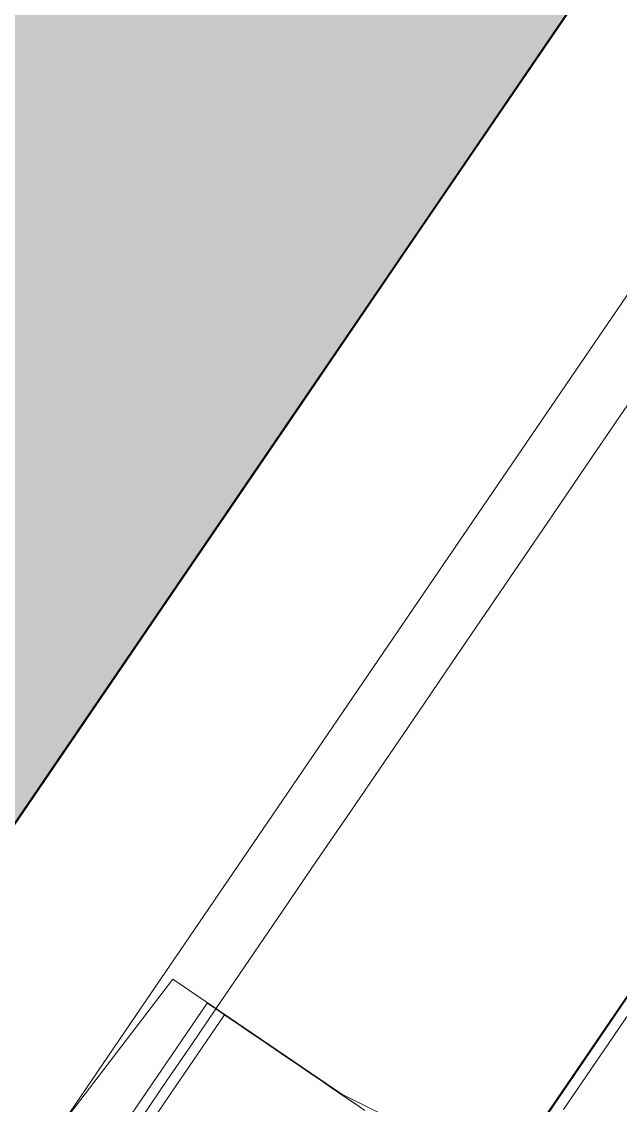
# Model space of a CAD drawing. Header units: millimetres. Extents: x -31757 to 121236, y -27283 to 59400.
# Drawn here: x 26171 to 29047, y 30464 to 35674 of the extents above; entities that cross this region are included whole.
import ezdxf

# ---------------------------------------------------------------- set-up
doc = ezdxf.new("R2010")
doc.units = ezdxf.units.MM
doc.layers.add('10_見えがかり', color=7, linetype='Continuous', lineweight=13)
doc.layers.add('30_敷地・外構', color=8, linetype='Continuous', lineweight=9)

msp = doc.modelspace()

# ---------------------------------------------------------------- hatches: boundary and pattern name
at = {"layer": '30_敷地・外構'}
for points in [[(76236.6, 56905.6), (43236.8, 56910.4), (13241.4, 12903.7), (13241.5, 12688.5), (8535.1, 3142.9), (7508, 600), (600, 600), (600, 6600.3), (3132, 6878.3), (4650.8, 9732.8), (7845.9, 15113.4), (9591.3, 17889.1), (15132, 25269.1), (23700.5, 36198.6), (24022, 37245.9), (24920.3, 38563.7), (24512, 38842), (24533, 38910.6), (22109.3, 41084.3), (34079.5, 57231.7), (31966.4, 58800), (76236.9, 58800)], [(13241.4, 12903.7), (13242.1, 906.9), (600, 907.7), (600, 58800), (83500, 58800), (83500, 902.5), (76239.5, 903), (76242.6, 56905.6), (43236.8, 56910.4)]]:
    msp.add_hatch(color=8, dxfattribs=at).paths.add_polyline_path(points)

# ---------------------------------------------------------------- linework, layer by layer
at = {"layer": '10_見えがかり'}
for points in [[(26895.2, 32926.5), (27448.9, 33738.8), (28002.5, 34551), (28556.1, 35363.3), (29109.8, 36175.5), (29663.4, 36987.8), (30320.3, 37130.1), (30425.2, 38105.3), (33193.4, 42166.6), (33747, 42978.9), (34300.6, 43791.1)], [(31923, 35826.5), (31812.9, 34999.4), (31259.2, 34187.1), (30705.6, 33374.9), (30151.9, 32562.6), (29598.3, 31750.4), (29044.7, 30938.1), (28491, 30125.9), (27709.5, 30517.3), (26897.2, 31070.9), (26330.2, 30329.2), (24669.3, 27892.4), (24115.7, 27080.2), (23365.5, 27306.2), (23573.4, 28053), (24127, 28865.2), (24680.7, 29677.5), (26895.2, 32926.5)], [(28521.6, 30163.5), (28926.1, 30757.1), (29128.4, 31053.9), (29330.7, 31350.7), (29533, 31647.4), (29937.6, 32241), (30139.9, 32537.8), (30342.1, 32834.6), (30544.4, 33131.4), (30746.7, 33428.1), (30949, 33724.9), (31151.3, 34021.7), (31353.6, 34318.5), (31555.9, 34615.3), (31758.2, 34912), (31960.5, 35208.8), (32163.5, 35425)], [(28773.2, 30443.9), (28970.2, 30733), (29561.2, 31600), (29758.2, 31889), (30349.2, 32756.1), (30546.2, 33045.1), (31137.2, 33912.2)], [(26123.7, 29578.8), (26358.4, 29923.1), (27062.4, 30955.9), (27083.1, 30941.9)], [(27083.1, 30941.9), (27089.9, 30937.2), (27096.8, 30932.5), (27110.6, 30923.1), (27117.5, 30918.4), (27124.4, 30913.7), (27145, 30899.6), (26910.4, 30555.3), (26675.7, 30211), (26441, 29866.7), (26206.3, 29522.4), (25737, 28833.9)]]:
    msp.add_lwpolyline(points, dxfattribs=at)
at = {"layer": '30_敷地・外構'}
for points in [[(76236.6, 56905.6), (43236.8, 56910.4), (13241.4, 12903.7), (13241.5, 12688.5), (8535.1, 3142.9), (7508, 600), (600, 600), (600, 6600.3), (3132, 6878.3), (4650.8, 9732.8), (7845.9, 15113.4), (9591.3, 17889.1), (15132, 25269.1), (23700.5, 36198.6), (24022, 37245.9), (24920.3, 38563.7), (24512, 38842), (24533, 38910.6), (22109.3, 41084.3), (34079.5, 57231.7), (31966.4, 58800), (76236.9, 58800), (76236.6, 56905.6)], [(13241.4, 12903.7), (13242.1, 906.9), (600, 907.7), (600, 58800), (83500, 58800), (83500, 902.5), (76239.5, 903), (76242.6, 56905.6), (43236.8, 56910.4), (13241.4, 12903.7)], [(76239.6, 56902.6), (76236.5, 900), (13245.1, 903.9), (13244.4, 12902.8), (43238.4, 56907.4), (76239.6, 56902.6)], [(19580.7, 22198.7), (20284.7, 23231.6), (20988.7, 24264.5), (21692.7, 25297.4), (22396.8, 26330.3), (23100.8, 27363.2), (23804.8, 28396), (24508.8, 29428.9), (25212.8, 30461.8), (25916.9, 31494.7), (26620.9, 32527.6), (27324.9, 33560.5), (28028.9, 34593.4), (28733, 35626.2), (29437, 36659.1)], [(30263.3, 36095.9), (29559.3, 35063), (28855.3, 34030.1), (28151.2, 32997.3), (27447.2, 31964.4), (26743.2, 30931.5), (26039.2, 29898.6), (25335.1, 28865.7), (24631.1, 27832.8), (23927.1, 26799.9), (23223.1, 25767.1), (22519, 24734.2), (21815, 23701.3), (21111, 22668.4), (20407, 21635.5)], [(32312, 35728.2), (32150.1, 35490.6), (31988.2, 35253), (31826.2, 35015.5), (31664.3, 34777.9), (31502.4, 34540.3), (31340.5, 34302.8), (31178.5, 34065.2), (31016.6, 33827.6), (30854.7, 33590.1), (30692.8, 33352.5), (30530.8, 33115), (30368.9, 32877.4), (30207, 32639.8), (30045.1, 32402.3), (29883.1, 32164.7), (29721.2, 31927.1), (29559.3, 31689.6), (29397.4, 31452), (29235.4, 31214.4), (29073.5, 30976.9), (28911.6, 30739.3), (28749.7, 30501.8), (28587.7, 30264.2)], [(27103.7, 30927.8), (27265.6, 31165.3), (27427.6, 31402.9), (27589.5, 31640.5), (27751.4, 31878), (27913.3, 32115.6), (28075.3, 32353.2), (28237.2, 32590.7), (28399.1, 32828.3), (28561, 33065.9), (28723, 33303.4), (28884.9, 33541), (29046.8, 33778.5), (29208.7, 34016.1), (29370.7, 34253.7), (29532.6, 34491.2), (29694.5, 34728.8), (29856.4, 34966.4), (30018.4, 35203.9), (30180.3, 35441.5), (30342.2, 35679)], [(26751.7, 30411.3), (26869, 30583.5), (26986.4, 30755.6), (27103.7, 30927.8), (27189.8, 30869.1), (27275.9, 30810.4), (27361.9, 30751.8), (27448, 30693.1), (27534.1, 30634.4), (27620.2, 30575.8), (27706.2, 30517.1), (27792.3, 30458.4)], [(27819.8, 30439.7), (27764.8, 30477.2), (27709.7, 30514.8), (27654.6, 30552.3), (27599.5, 30589.8), (27544.4, 30627.4), (27489.3, 30664.9), (27434.2, 30702.5), (27379.2, 30740), (27324.1, 30777.6), (27269, 30815.1), (27213.9, 30852.7), (27158.8, 30890.2), (27103.7, 30927.8)]]:
    msp.add_lwpolyline(points, dxfattribs=at)

doc.saveas('drawing.dxf')
